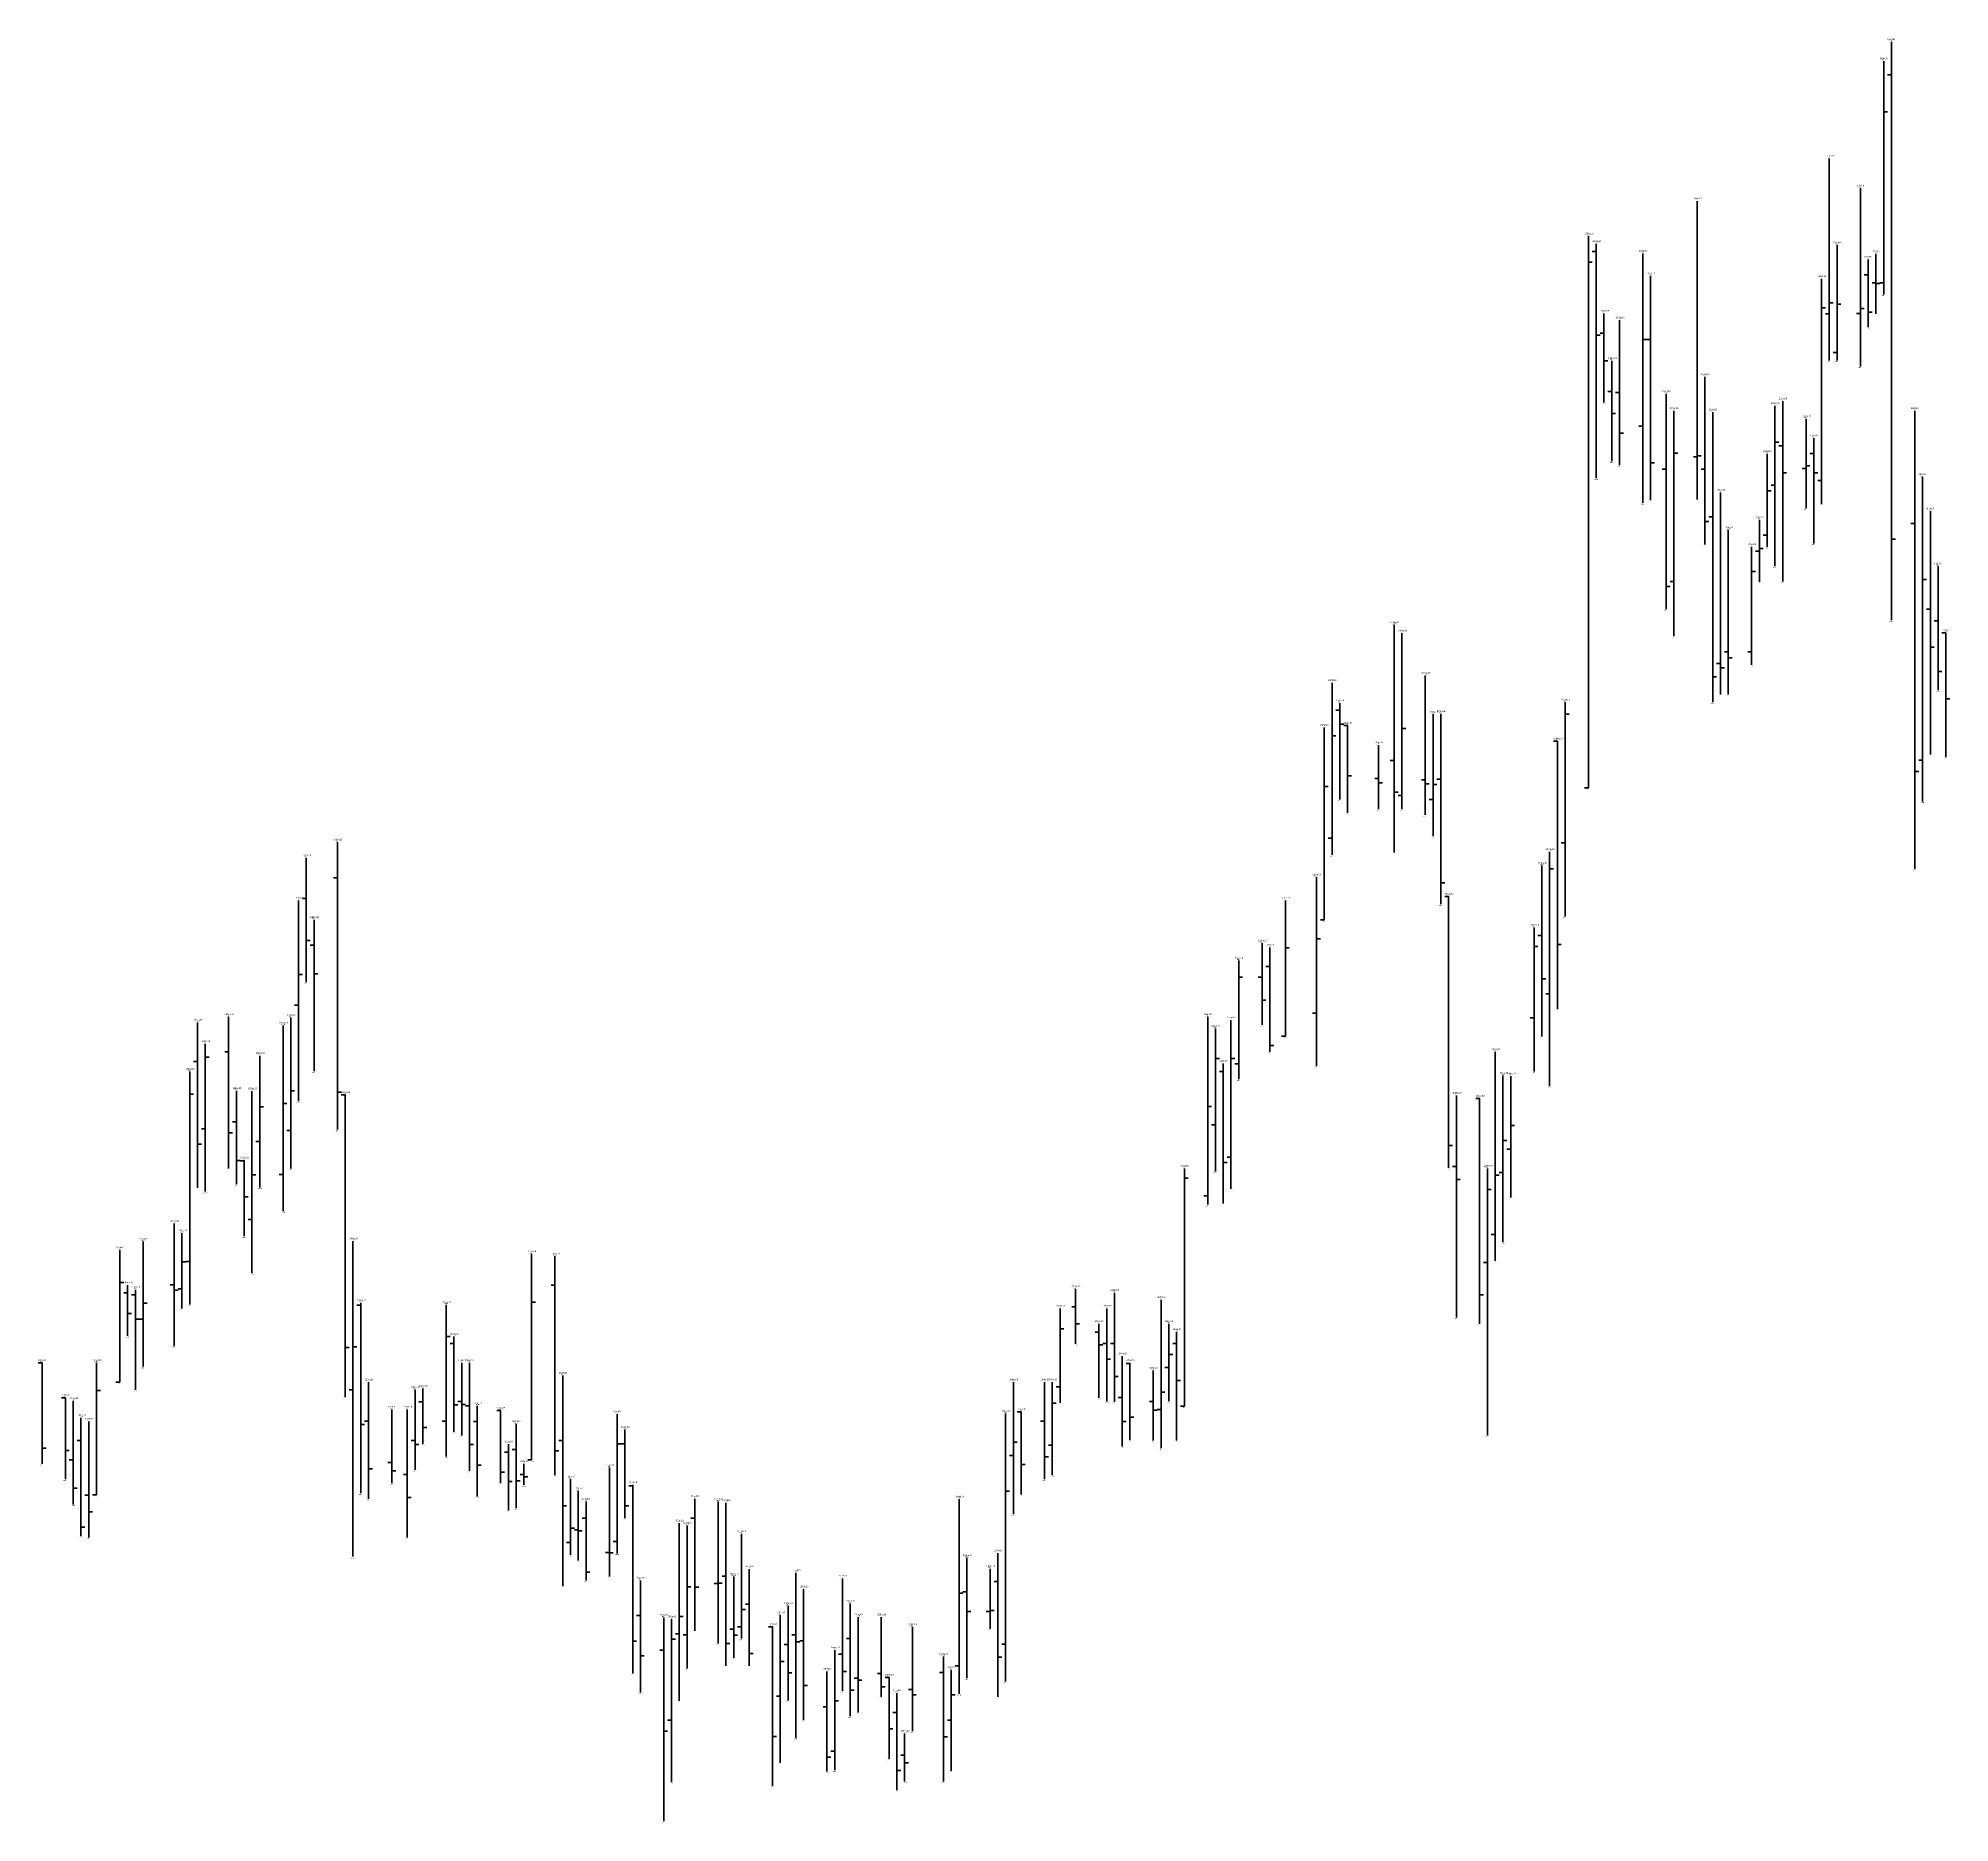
# Model space of a CAD drawing. Header units: inches. Extents: x 0 to 30000, y -20 to 2443.
# Drawn here: x 16239.5 to 16485.5, y 605.8 to 835.5 of the extents above; entities that cross this region are included whole.
import ezdxf

# ---------------------------------------------------------------- set-up
doc = ezdxf.new("R2010")
doc.units = ezdxf.units.IN
doc.header["$MEASUREMENT"] = 0
for name, color, linetype in [('DATE', 7, 'Continuous'), ('Graph', 7, 'Continuous'), ('Rate', 7, 'Continuous')]:
    doc.layers.add(name, color=color, linetype=linetype)
doc.styles.get("Standard").update_dxf_attribs({"font": 'arial.ttf'})

msp = doc.modelspace()

# ---------------------------------------------------------------- linework, layer by layer
at = {"layer": 'Graph', "color": 1, "lineweight": 35}
for p, q in [((16478, 835), (16478, 760.55)), ((16478, 830.75), (16477.5, 830.75)), ((16440, 808), (16439.5, 808)), ((16440, 809), (16440, 778.825)), ((16475, 807), (16475, 798.275)), ((16476, 807.725), (16476, 800)), ((16447, 804.9), (16447, 776)), ((16475, 805), (16474.5, 805)), ((16476, 803.975), (16475.5, 803.975)), ((16476, 803.875), (16476.5, 803.875)), ((16441, 800.05), (16441, 788.575)), ((16475, 800.225), (16475.5, 800.225)), ((16440, 797.25), (16440.5, 797.25)), ((16441, 797.5), (16440.5, 797.5)), ((16443, 799.175), (16443, 780.5)), ((16447, 796.675), (16446.5, 796.675)), ((16441, 793.95), (16441.5, 793.95)), ((16442, 793.95), (16442, 781.05)), ((16442, 790), (16441.5, 790)), ((16443, 789.875), (16442.5, 789.875)), ((16449, 789.7), (16449, 762)), ((16454, 791.875), (16454, 770.3)), ((16455, 787.325), (16455, 750.025)), ((16464, 788.75), (16464, 765.55)), ((16481, 787.5), (16481, 728.55)), ((16442, 787.15), (16442.5, 787.15)), ((16443, 784.65), (16443.5, 784.65)), ((16464, 783), (16463.5, 783)), ((16468, 784), (16468, 770.45)), ((16447, 780.825), (16447.5, 780.825)), ((16449, 780), (16448.5, 780)), ((16454, 780), (16453.5, 780)), ((16468, 782), (16467.5, 782)), ((16464, 779.525), (16464.5, 779.525)), ((16468, 779.525), (16468.5, 779.525)), ((16456, 777), (16456, 751)), ((16454, 773.275), (16454.5, 773.275)), ((16455, 773.875), (16454.5, 773.875)), ((16481, 773), (16480.5, 773)), ((16483, 774.6), (16483, 743.275)), ((16457, 772.175), (16457, 751)), ((16478, 770.975), (16478.5, 770.975)), ((16484, 767.5), (16484, 751.55)), ((16449, 764.9), (16449.5, 764.9)), ((16483, 762), (16482.5, 762)), ((16484, 760.5), (16483.5, 760.5)), ((16414, 759.95), (16414, 730.675)), ((16485, 758.95), (16484.5, 758.95)), ((16485, 758.95), (16485, 743)), ((16457, 756.5), (16456.5, 756.5)), ((16457, 755.725), (16457.5, 755.725)), ((16483, 757.1), (16483.5, 757.1)), ((16418, 753.45), (16418, 735.5)), ((16455, 753.275), (16455.5, 753.275)), ((16456, 755), (16455.5, 755)), ((16456, 754.425), (16456.5, 754.425)), ((16484, 753.975), (16484.5, 753.975)), ((16485, 750.425), (16485.5, 750.425)), ((16407, 749), (16406.5, 749)), ((16407, 749.9), (16407, 737.5)), ((16420, 748.5), (16420, 724)), ((16407, 747.2), (16407.5, 747.2)), ((16408, 747), (16407.5, 747)), ((16408, 747), (16408, 735.775)), ((16412, 744.5), (16412, 736.25)), ((16435, 745), (16434.5, 745)), ((16435, 745), (16435, 710.5)), ((16408, 740.55), (16408.5, 740.55)), ((16414, 742.5), (16413.5, 742.5)), ((16481, 741.1), (16481.5, 741.1)), ((16412, 740.2), (16411.5, 740.2)), ((16412, 739.65), (16412.5, 739.65)), ((16414, 738.425), (16414.5, 738.425)), ((16418, 740), (16417.5, 740)), ((16418, 739.525), (16418.5, 739.525)), ((16420, 740.125), (16419.5, 740.125)), ((16278, 732), (16278, 695)), ((16274, 730), (16274, 714)), ((16433, 728.975), (16433, 707)), ((16278, 727.4), (16277.5, 727.4)), ((16420, 726.775), (16420.5, 726.775)), ((16274, 724.75), (16273.5, 724.75)), ((16421, 725), (16420.5, 725)), ((16421, 725), (16421, 690.1)), ((16275, 722), (16275, 702.525)), ((16274, 719.325), (16274.5, 719.325)), ((16275, 718.75), (16274.5, 718.75)), ((16397, 719), (16397, 708.5)), ((16398, 718.45), (16398, 705)), ((16433, 720), (16432.5, 720)), ((16435, 718.85), (16435.5, 718.85)), ((16398, 716), (16397.5, 716)), ((16275, 715.05), (16275.5, 715.05)), ((16397, 714.625), (16396.5, 714.625)), ((16433, 714.425), (16433.5, 714.425)), ((16397, 711.65), (16397.5, 711.65)), ((16260, 708.775), (16260, 687.5)), ((16264, 709.5), (16264, 690)), ((16260, 703.75), (16259.5, 703.75)), ((16264, 705), (16263.5, 705)), ((16398, 705.825), (16398.5, 705.825)), ((16392, 702.5), (16391.5, 702.5)), ((16392, 703.5), (16392, 685.5)), ((16265, 700), (16265, 688)), ((16278, 699.825), (16278.5, 699.825)), ((16279, 699.475), (16278.5, 699.475)), ((16279, 699.475), (16279, 660.575)), ((16422, 699.4), (16422, 670.825)), ((16425, 699), (16424.5, 699)), ((16425, 699), (16425, 670)), ((16264, 694.6), (16264.5, 694.6)), ((16265, 696), (16264.5, 696)), ((16260, 693.15), (16260.5, 693.15)), ((16421, 692.95), (16421.5, 692.95)), ((16265, 691.025), (16265.5, 691.025)), ((16266, 690.975), (16265.5, 690.975)), ((16266, 691.075), (16266, 681.275)), ((16392, 690.775), (16392.5, 690.775)), ((16422, 690.25), (16421.5, 690.25)), ((16266, 686.35), (16266.5, 686.35)), ((16422, 688.575), (16422.5, 688.575)), ((16257, 682.925), (16257, 667.2)), ((16306, 678.7), (16306, 650.55)), ((16251, 675), (16251, 668.45)), ((16252, 674.4), (16252, 661.525)), ((16257, 675.025), (16256.5, 675.025)), ((16257, 674.35), (16257.5, 674.35)), ((16306, 675), (16305.5, 675)), ((16373, 674.5), (16373, 667.425)), ((16251, 674), (16250.5, 674)), ((16252, 673.75), (16251.5, 673.75)), ((16281, 672.4), (16280.5, 672.4)), ((16281, 672.725), (16281, 648.2)), ((16373, 672.2), (16372.5, 672.2)), ((16377, 672), (16377, 660.025)), ((16378, 674), (16378, 659.975)), ((16425, 673.725), (16425.5, 673.725)), ((16251, 671.35), (16251.5, 671.35)), ((16252, 670.6), (16252.5, 670.6)), ((16373, 670), (16373.5, 670)), ((16376, 670), (16376, 660.475)), ((16279, 666.975), (16279.5, 666.975)), ((16293, 667.5), (16292.5, 667.5)), ((16293, 668.375), (16293, 656.1)), ((16376, 668.95), (16375.5, 668.95)), ((16376, 667.325), (16376.5, 667.325)), ((16377, 667.5), (16376.5, 667.5)), ((16378, 667.5), (16377.5, 667.5)), ((16386, 667.5), (16385.5, 667.5)), ((16386, 668.975), (16386, 655)), ((16240, 665), (16239.5, 665)), ((16240, 665), (16240, 652)), ((16294, 665), (16294, 655.65)), ((16295, 665), (16295, 651.1)), ((16377, 665.475), (16377.5, 665.475)), ((16379, 665.85), (16379, 654.225)), ((16380, 664.9), (16379.5, 664.9)), ((16380, 665), (16380, 655.05)), ((16282, 662.5), (16282, 647.5)), ((16307, 663.35), (16307, 636.25)), ((16369, 662.5), (16369, 650)), ((16378, 663.225), (16378.5, 663.225)), ((16383, 664), (16383, 655)), ((16386, 662.725), (16386.5, 662.725)), ((16243, 660.5), (16242.5, 660.5)), ((16243, 660.5), (16243, 650)), ((16244, 660.1), (16244, 646.775)), ((16288, 661.5), (16288, 651.225)), ((16289, 659.975), (16288.5, 659.975)), ((16289, 661.675), (16289, 654.525)), ((16293, 659.6), (16293.5, 659.6)), ((16294, 660), (16293.5, 660)), ((16294, 659.625), (16294.5, 659.625)), ((16295, 659.45), (16294.5, 659.45)), ((16296, 659.475), (16296, 647.8)), ((16379, 660.55), (16378.5, 660.55)), ((16383, 660), (16382.5, 660)), ((16245, 657.925), (16245, 642.675)), ((16246, 657.45), (16246, 642.5)), ((16281, 657.075), (16281.5, 657.075)), ((16282, 657.5), (16281.5, 657.5)), ((16285, 659), (16285, 649.5)), ((16287, 659), (16287, 642.5)), ((16296, 657.45), (16295.5, 657.45)), ((16299, 658.875), (16298.5, 658.875)), ((16299, 658.875), (16299, 649.5)), ((16301, 657.125), (16301, 646.3)), ((16366, 658.7), (16365.5, 658.7)), ((16366, 658.7), (16366, 648.05)), ((16369, 657.5), (16368.5, 657.5)), ((16379, 657.45), (16379.5, 657.45)), ((16380, 658), (16380.5, 658)), ((16383, 658.9), (16383.5, 658.9)), ((16245, 654.975), (16244.5, 654.975)), ((16288, 655), (16287.5, 655)), ((16288, 654.5), (16288.5, 654.5)), ((16289, 656.65), (16289.5, 656.65)), ((16295, 654.475), (16295.5, 654.475)), ((16300, 654.525), (16300, 646)), ((16307, 655), (16306.5, 655)), ((16315, 654.575), (16314.5, 654.575)), ((16315, 656.4), (16315, 645)), ((16240, 654.025), (16240.5, 654.025)), ((16243, 653.7), (16243.5, 653.7)), ((16244, 652.5), (16243.5, 652.5)), ((16285, 652.15), (16284.5, 652.15)), ((16300, 653.5), (16299.5, 653.5)), ((16301, 653.85), (16300.5, 653.85)), ((16302, 652), (16302, 649.275)), ((16306, 653.675), (16306.5, 653.675)), ((16366, 651.9), (16366.5, 651.9)), ((16369, 652.875), (16369.5, 652.875)), ((16282, 651.35), (16282.5, 651.35)), ((16285, 651.075), (16285.5, 651.075)), ((16287, 650.6), (16286.5, 650.6)), ((16296, 651.825), (16296.5, 651.825)), ((16299, 650.9), (16299.5, 650.9)), ((16300, 649.7), (16300.5, 649.7)), ((16301, 649.8), (16301.5, 649.8)), ((16302, 650.6), (16301.5, 650.6)), ((16302, 650.3), (16302.5, 650.3)), ((16313, 651.5), (16313, 637.5)), ((16244, 648.85), (16244.5, 648.85)), ((16246, 647.975), (16245.5, 647.975)), ((16287, 647.65), (16287.5, 647.65)), ((16309, 648.5), (16309, 639.55)), ((16310, 647.15), (16310, 637)), ((16316, 649.175), (16315.5, 649.175)), ((16316, 649.3), (16316, 625)), ((16324, 647.5), (16324, 630.5)), ((16246, 645.825), (16246.5, 645.825)), ((16307, 646.6), (16307.5, 646.6)), ((16310, 645), (16309.5, 645)), ((16315, 646.6), (16315.5, 646.6)), ((16324, 645), (16323.5, 645)), ((16328, 646.975), (16328, 626)), ((16245, 643.825), (16245.5, 643.825)), ((16309, 643.5), (16308.5, 643.5)), ((16309, 643.35), (16309.5, 643.35)), ((16313, 640.6), (16312.5, 640.6)), ((16313, 640.55), (16313.5, 640.55)), ((16359, 639.875), (16359, 624.4)), ((16363, 640.5), (16363, 622)), ((16310, 638.05), (16310.5, 638.05)), ((16328, 637.55), (16327.5, 637.55)), ((16329, 637.475), (16329, 627.025)), ((16331, 638.45), (16331, 626)), ((16337, 637.975), (16337, 616.75)), ((16343, 637.25), (16343, 622.775)), ((16317, 637), (16317, 622.625)), ((16324, 636.1), (16324.5, 636.1)), ((16338, 635.85), (16338, 619)), ((16359, 635.5), (16358.5, 635.5)), ((16363, 636.85), (16362.5, 636.85)), ((16317, 632.475), (16316.5, 632.475)), ((16331, 633.95), (16330.5, 633.95)), ((16336, 633.7), (16336, 621.525)), ((16344, 634), (16344, 619.5)), ((16345, 632.275), (16345, 620)), ((16348, 632.25), (16348, 622)), ((16359, 633), (16359.5, 633)), ((16320, 632.2), (16320, 606)), ((16329, 630.725), (16328.5, 630.725)), ((16329, 629.95), (16329.5, 629.95)), ((16334, 631), (16333.5, 631)), ((16334, 631), (16334, 610.5)), ((16337, 630), (16336.5, 630)), ((16352, 631), (16352, 617.6)), ((16316, 629.175), (16316.5, 629.175)), ((16320, 628), (16319.5, 628)), ((16328, 628.875), (16328.5, 628.875)), ((16331, 627.575), (16331.5, 627.575)), ((16336, 628.75), (16335.5, 628.75)), ((16337, 629.1), (16337.5, 629.1)), ((16338, 629.2), (16337.5, 629.2)), ((16343, 627.5), (16342.5, 627.5)), ((16344, 629.5), (16343.5, 629.5)), ((16317, 627.3), (16317.5, 627.3)), ((16336, 625.1), (16336.5, 625.1)), ((16341, 625.275), (16341, 612.4)), ((16343, 625.25), (16343.5, 625.25)), ((16348, 625), (16347.5, 625)), ((16356, 625.15), (16355.5, 625.15)), ((16356, 627.2), (16356, 611.125)), ((16363, 627.125), (16363.5, 627.125)), ((16338, 623.45), (16338.5, 623.45)), ((16344, 622.85), (16344.5, 622.85)), ((16345, 624.4), (16344.5, 624.4)), ((16345, 624.15), (16345.5, 624.15)), ((16348, 623.275), (16348.5, 623.275)), ((16349, 624.5), (16348.5, 624.5)), ((16349, 624.5), (16349, 614.025)), ((16350, 622.5), (16350, 610)), ((16352, 622.95), (16351.5, 622.95)), ((16341, 620.725), (16340.5, 620.725)), ((16350, 620), (16349.5, 620)), ((16352, 622.25), (16352.5, 622.25)), ((16320, 617.575), (16320.5, 617.575)), ((16349, 617.875), (16349.5, 617.875)), ((16334, 616.9), (16334.5, 616.9)), ((16351, 617.275), (16351, 611.125)), ((16356, 616.85), (16356.5, 616.85)), ((16341, 614.25), (16341.5, 614.25)), ((16351, 614.5), (16350.5, 614.5)), ((16351, 613.525), (16351.5, 613.525)), ((16350, 612.525), (16350.5, 612.525))]:
    msp.add_line(p, q, dxfattribs=at)
at = {"layer": 'Graph', "color": 3, "lineweight": 35}
for p, q in [((16477, 832.5), (16477, 802.5)), ((16477, 826), (16477.5, 826)), ((16470, 820), (16470, 794)), ((16453, 814.5), (16453, 776.1)), ((16474, 816.15), (16474, 793.225)), ((16439, 809.975), (16439, 739)), ((16446, 807.75), (16446, 775.65)), ((16471, 808.85), (16471, 794)), ((16439, 806.65), (16439.5, 806.65)), ((16469, 804.5), (16469, 775.5)), ((16477, 804), (16476.5, 804)), ((16469, 800.75), (16469.5, 800.75)), ((16470, 800), (16469.5, 800)), ((16470, 801.425), (16470.5, 801.425)), ((16471, 801.225), (16471.5, 801.225)), ((16474, 800.05), (16473.5, 800.05)), ((16474, 800.675), (16474.5, 800.675)), ((16446, 796.675), (16446.5, 796.675)), ((16471, 795), (16470.5, 795)), ((16450, 787.5), (16450, 758.5)), ((16463, 788.15), (16463, 767.5)), ((16446, 785.55), (16445.5, 785.55)), ((16467, 786.5), (16467, 775)), ((16463, 783.475), (16463.5, 783.475)), ((16450, 782.075), (16450.5, 782.075)), ((16453, 781.575), (16452.5, 781.575)), ((16453, 781.7), (16453.5, 781.7)), ((16462, 781.975), (16462, 770)), ((16467, 780.075), (16466.5, 780.075)), ((16467, 780.45), (16467.5, 780.45)), ((16463, 777.95), (16462.5, 777.95)), ((16469, 778.525), (16468.5, 778.525)), ((16482, 779), (16482, 737.25)), ((16462, 777.225), (16462.5, 777.225)), ((16461, 773.5), (16461, 765.5)), ((16460, 770), (16460, 754.825)), ((16462, 771.5), (16461.5, 771.5)), ((16461, 769.45), (16460.5, 769.45)), ((16461, 769.8), (16461.5, 769.8)), ((16450, 765.525), (16449.5, 765.525)), ((16460, 766.85), (16460.5, 766.85)), ((16482, 765.8), (16482.5, 765.8)), ((16415, 758.9), (16415, 736.25)), ((16460, 756.475), (16459.5, 756.475)), ((16406, 752.5), (16406, 730.35)), ((16419, 748.45), (16419, 732.775)), ((16436, 750), (16436, 722.425)), ((16436, 748.475), (16436.5, 748.475)), ((16405, 746.75), (16405, 722)), ((16406, 745.675), (16406.5, 745.675)), ((16415, 746.625), (16415.5, 746.625)), ((16482, 742.55), (16481.5, 742.55)), ((16405, 739.15), (16405.5, 739.15)), ((16415, 738), (16414.5, 738)), ((16419, 739.4), (16419.5, 739.4)), ((16439, 739), (16438.5, 739)), ((16419, 737.5), (16418.5, 737.5)), ((16406, 732.5), (16405.5, 732.5)), ((16434, 730.75), (16434, 700.6)), ((16436, 731.925), (16435.5, 731.925)), ((16434, 728.575), (16434.5, 728.575)), ((16404, 727.5), (16404, 703.2)), ((16273, 724.5), (16273, 698.65)), ((16400, 724.5), (16400, 707.05)), ((16405, 722), (16404.5, 722)), ((16432, 721), (16432, 702.5)), ((16400, 718.4), (16400.5, 718.4)), ((16404, 719.575), (16404.5, 719.575)), ((16432, 718.55), (16432.5, 718.55)), ((16394, 716.75), (16394, 701.5)), ((16273, 714.95), (16273.5, 714.95)), ((16394, 714.625), (16394.5, 714.625)), ((16273, 711), (16272.5, 711)), ((16434, 712.5), (16433.5, 712.5)), ((16272, 709.375), (16272, 690)), ((16390, 709.5), (16390, 685.35)), ((16393, 709.1), (16393, 687.375)), ((16404, 710), (16403.5, 710)), ((16432, 709.4), (16431.5, 709.4)), ((16261, 706.05), (16261, 687.025)), ((16271, 708.425), (16271, 684.525)), ((16391, 708), (16391, 689.675)), ((16400, 707.05), (16399.5, 707.05)), ((16261, 704.35), (16261.5, 704.35)), ((16268, 704.5), (16268, 687.575)), ((16391, 704.175), (16391.5, 704.175)), ((16393, 704.175), (16393.5, 704.175)), ((16427, 705), (16427, 678.125)), ((16259, 702.475), (16259, 672.5)), ((16394, 703.45), (16393.5, 703.45)), ((16428, 701.95), (16428, 680.525)), ((16429, 701.9), (16429, 686.275)), ((16259, 699.55), (16259.5, 699.55)), ((16267, 699.95), (16267, 676.525)), ((16272, 699.975), (16272.5, 699.975)), ((16268, 697.95), (16268.5, 697.95)), ((16271, 698.375), (16271.5, 698.375)), ((16390, 698), (16390.5, 698)), ((16261, 695.125), (16260.5, 695.125)), ((16272, 694.875), (16271.5, 694.875)), ((16391, 695.6), (16390.5, 695.6)), ((16429, 695.55), (16429.5, 695.55)), ((16268, 693.475), (16267.5, 693.475)), ((16393, 691.475), (16392.5, 691.475)), ((16428, 693.625), (16428.5, 693.625)), ((16429, 692.5), (16428.5, 692.5)), ((16267, 689.175), (16267.5, 689.175)), ((16271, 689.25), (16270.5, 689.25)), ((16387, 690), (16387, 659.4)), ((16426, 690), (16426, 655.65)), ((16427, 689.15), (16427.5, 689.15)), ((16428, 689.5), (16427.5, 689.5)), ((16387, 688.775), (16387.5, 688.775)), ((16390, 686.5), (16389.5, 686.5)), ((16426, 687.3), (16426.5, 687.3)), ((16258, 681.7), (16258, 672)), ((16267, 683.45), (16266.5, 683.45)), ((16427, 681.5), (16426.5, 681.5)), ((16250, 679.5), (16250, 662.5)), ((16253, 680.625), (16253, 664.5)), ((16280, 680.65), (16280, 640.05)), ((16303, 679), (16303, 652.475)), ((16258, 678), (16258.5, 678)), ((16259, 678.025), (16258.5, 678.025)), ((16426, 677.925), (16425.5, 677.925)), ((16250, 675.35), (16250.5, 675.35)), ((16258, 674.5), (16257.5, 674.5)), ((16253, 672.675), (16253.5, 672.675)), ((16292, 672.475), (16292, 652.95)), ((16303, 672.8), (16303.5, 672.8)), ((16371, 672), (16371, 659.85)), ((16384, 673.1), (16384, 654)), ((16253, 670.6), (16252.5, 670.6)), ((16371, 669.35), (16371.5, 669.35)), ((16385, 670), (16385, 660.05)), ((16280, 667.05), (16280.5, 667.05)), ((16292, 668.375), (16292.5, 668.375)), ((16247, 664.975), (16247, 648)), ((16385, 664.4), (16384.5, 664.4)), ((16385, 666.075), (16385.5, 666.075)), ((16250, 662.5), (16249.5, 662.5)), ((16365, 662.5), (16365, 645.525)), ((16370, 662.5), (16370, 650.525)), ((16371, 661.9), (16370.5, 661.9)), ((16247, 661.45), (16247.5, 661.45)), ((16280, 661.5), (16279.5, 661.5)), ((16370, 659.8), (16370.5, 659.8)), ((16384, 661.2), (16384.5, 661.2)), ((16387, 659.4), (16386.5, 659.4)), ((16292, 657.5), (16291.5, 657.5)), ((16314, 658.4), (16314, 640.475)), ((16364, 658.45), (16364, 624)), ((16384, 659), (16383.5, 659)), ((16314, 654.575), (16314.5, 654.575)), ((16365, 654.8), (16365.5, 654.8)), ((16370, 654.375), (16369.5, 654.375)), ((16303, 652.5), (16302.5, 652.5)), ((16365, 653.05), (16364.5, 653.05)), ((16308, 650), (16308, 640.275)), ((16247, 648), (16246.5, 648)), ((16327, 647.125), (16327, 628.875)), ((16358, 647.45), (16358, 622.375)), ((16364, 648.475), (16364.5, 648.475)), ((16308, 643.725), (16308.5, 643.725)), ((16322, 644.35), (16322, 621.5)), ((16323, 644.05), (16323, 625.65)), ((16330, 643), (16330, 629.5)), ((16308, 641.85), (16307.5, 641.85)), ((16314, 642), (16313.5, 642)), ((16362, 638.5), (16362, 630.75)), ((16323, 636.15), (16323.5, 636.15)), ((16327, 636.575), (16326.5, 636.575)), ((16327, 636.65), (16327.5, 636.65)), ((16358, 635.35), (16358.5, 635.35)), ((16322, 632.325), (16322.5, 632.325)), ((16330, 633.25), (16330.5, 633.25)), ((16335, 632.5), (16335, 613.5)), ((16362, 633), (16361.5, 633)), ((16362, 633.1), (16362.5, 633.1)), ((16321, 632), (16321, 611.025)), ((16322, 630.1), (16321.5, 630.1)), ((16323, 630), (16322.5, 630)), ((16330, 631), (16329.5, 631)), ((16321, 629.45), (16321.5, 629.45)), ((16342, 628.025), (16342, 612.55)), ((16364, 628.775), (16363.5, 628.775)), ((16335, 626.575), (16335.5, 626.575)), ((16357, 625.5), (16357, 612.5)), ((16358, 626), (16357.5, 626)), ((16335, 622.1), (16334.5, 622.1)), ((16342, 621.475), (16342.5, 621.475)), ((16357, 622.275), (16357.5, 622.275)), ((16321, 619.025), (16320.5, 619.025)), ((16357, 619), (16356.5, 619)), ((16342, 615), (16341.5, 615))]:
    msp.add_line(p, q, dxfattribs=at)

# ---------------------------------------------------------------- texts
at = {"layer": 'DATE'}
for s, p in [('05Jul19', (16477.5, 835.25)), ('04Jul19', (16476.5, 832.75)), ('27Jun19', (16469.5, 820.25)), ('10Jun19', (16452.5, 814.75)), ('01Jul19', (16473.5, 816.4)), ('27May19', (16438.5, 810.225)), ('28May19', (16439.5, 809.25)), ('03Jun19', (16445.5, 808)), ('28Jun19', (16470.5, 809.1)), ('02Jul19', (16474.5, 807.25)), ('03Jul19', (16475.5, 807.975)), ('04Jun19', (16446.5, 805.15)), ('26Jun19', (16468.5, 804.75)), ('29May19', (16440.5, 800.3)), ('31May19', (16442.5, 799.425)), ('30May19', (16441.5, 794.2)), ('11Jun19', (16453.5, 792.125)), ('06Jun19', (16448.5, 789.95)), ('07Jun19', (16449.5, 787.75)), ('12Jun19', (16454.5, 787.575)), ('20Jun19', (16462.5, 788.4)), ('21Jun19', (16463.5, 789)), ('08Jul19', (16480.5, 787.75)), ('24Jun19', (16466.5, 786.75)), ('19Jun19', (16461.5, 782.225)), ('25Jun19', (16467.5, 784.25)), ('13Jun19', (16455.5, 777.25)), ('09Jul19', (16481.5, 779.25)), ('10Jul19', (16482.5, 774.85)), ('14Jun19', (16456.5, 772.425)), ('18Jun19', (16460.5, 773.75)), ('17Jun19', (16459.5, 770.25)), ('11Jul19', (16483.5, 767.75)), ('02May19', (16413.5, 760.2)), ('03May19', (16414.5, 759.15)), ('12Jul19', (16484.5, 759.2)), ('24Apr19', (16405.5, 752.75)), ('06May19', (16417.5, 753.7)), ('25Apr19', (16406.5, 750.15)), ('24May19', (16435.5, 750.25)), ('07May19', (16418.5, 748.7)), ('08May19', (16419.5, 748.75)), ('23Apr19', (16404.5, 747)), ('26Apr19', (16407.5, 747.25)), ('23May19', (16434.5, 745.25)), ('30Apr19', (16411.5, 744.75)), ('17Dec18', (16277.5, 732.25)), ('22May19', (16433.5, 731)), ('13Dec18', (16273.5, 730.25)), ('21May19', (16432.5, 729.225)), ('22Apr19', (16403.5, 727.75)), ('12Dec18', (16272.5, 724.75)), ('18Apr19', (16399.5, 724.75)), ('09May19', (16420.5, 725.25)), ('14Dec18', (16274.5, 722.25)), ('20May19', (16431.5, 721.25)), ('15Apr19', (16396.5, 719.25)), ('16Apr19', (16397.5, 718.7)), ('12Apr19', (16393.5, 717)), ('29Nov18', (16259.5, 709.025)), ('03Dec18', (16263.5, 709.75)), ('10Dec18', (16270.5, 708.675)), ('11Dec18', (16271.5, 709.625)), ('08Apr19', (16389.5, 709.75)), ('11Apr19', (16392.5, 709.35)), ('30Nov18', (16260.5, 706.3)), ('09Apr19', (16390.5, 708.25)), ('07Dec18', (16267.5, 704.75)), ('10Apr19', (16391.5, 703.75)), ('15May19', (16426.5, 705.25)), ('28Nov18', (16258.5, 702.725)), ('16May19', (16427.5, 702.2)), ('17May19', (16428.5, 702.15)), ('04Dec18', (16264.5, 700.25)), ('06Dec18', (16266.5, 700.2)), ('18Dec18', (16278.5, 699.725)), ('10May19', (16421.5, 699.65)), ('13May19', (16424.5, 699.25)), ('05Dec18', (16265.5, 691.325)), ('05Apr19', (16386.5, 690.25)), ('14May19', (16425.5, 690.25)), ('26Nov18', (16256.5, 683.175)), ('27Nov18', (16257.5, 681.95)), ('19Nov18', (16249.5, 679.75)), ('22Nov18', (16252.5, 680.875)), ('19Dec18', (16279.5, 680.9)), ('11Jan19', (16302.5, 679.25)), ('14Jan19', (16305.5, 678.95)), ('20Nov18', (16250.5, 675.25)), ('21Nov18', (16251.5, 674.65)), ('22Mar19', (16372.5, 674.75)), ('27Mar19', (16377.5, 674.25)), ('20Dec18', (16280.5, 672.975)), ('31Dec18', (16291.5, 672.725)), ('20Mar19', (16370.5, 672.25)), ('26Mar19', (16376.5, 672.25)), ('02Apr19', (16383.5, 673.35)), ('25Mar19', (16375.5, 670.25)), ('03Apr19', (16384.5, 670.25)), ('04Apr19', (16385.5, 669.225)), ('01Jan19', (16292.5, 668.625)), ('09Nov18', (16239.5, 665.25)), ('16Nov18', (16246.5, 665.225)), ('02Jan19', (16293.5, 665.25)), ('03Jan19', (16294.5, 665.25)), ('28Mar19', (16378.5, 666.1)), ('29Mar19', (16379.5, 665.25)), ('01Apr19', (16382.5, 664.25)), ('21Dec18', (16281.5, 662.75)), ('27Dec18', (16287.5, 661.75)), ('28Dec18', (16288.5, 661.925)), ('15Jan19', (16306.5, 663.6)), ('14Mar19', (16364.5, 662.75)), ('18Mar19', (16368.5, 662.75)), ('19Mar19', (16369.5, 662.75)), ('12Nov18', (16242.5, 660.75)), ('13Nov18', (16243.5, 660.35)), ('24Dec18', (16284.5, 659.25)), ('26Dec18', (16286.5, 659.25)), ('04Jan19', (16295.5, 659.725)), ('07Jan19', (16298.5, 659.125)), ('14Nov18', (16244.5, 658.175)), ('15Nov18', (16245.5, 657.7)), ('09Jan19', (16300.5, 657.375)), ('22Jan19', (16313.5, 658.65)), ('23Jan19', (16314.5, 656.65)), ('13Mar19', (16363.5, 658.7)), ('15Mar19', (16365.5, 658.95)), ('08Jan19', (16299.5, 654.775)), ('10Jan19', (16301.5, 652.25)), ('21Jan19', (16312.5, 651.75)), ('16Jan19', (16307.5, 650.25)), ('24Jan19', (16315.5, 649.55)), ('17Jan19', (16308.5, 648.75)), ('18Jan19', (16309.5, 647.4)), ('01Feb19', (16323.5, 647.75)), ('04Feb19', (16326.5, 647.375)), ('05Feb19', (16327.5, 647.225)), ('07Mar19', (16357.5, 647.7)), ('30Jan19', (16321.5, 644.6)), ('31Jan19', (16322.5, 644.3)), ('07Feb19', (16329.5, 643.25)), ('08Mar19', (16358.5, 640.125)), ('12Mar19', (16362.5, 640.75)), ('25Jan19', (16316.5, 637.25)), ('06Feb19', (16328.5, 637.725)), ('08Feb19', (16330.5, 638.7)), ('14Feb19', (16336.5, 638.225)), ('20Feb19', (16342.5, 637.5)), ('11Mar19', (16361.5, 638.75)), ('15Feb19', (16337.5, 636.1)), ('28Jan19', (16319.5, 632.45)), ('29Jan19', (16320.5, 632.25)), ('12Feb19', (16334.5, 632.75)), ('13Feb19', (16335.5, 633.95)), ('21Feb19', (16343.5, 634.25)), ('22Feb19', (16344.5, 632.525)), ('25Feb19', (16347.5, 632.5)), ('11Feb19', (16333.5, 631.25)), ('01Mar19', (16351.5, 631.25)), ('19Feb19', (16341.5, 628.275)), ('05Mar19', (16355.5, 627.45)), ('18Feb19', (16340.5, 625.525)), ('26Feb19', (16348.5, 624.75)), ('06Mar19', (16356.5, 625.75)), ('27Feb19', (16349.5, 622.75)), ('28Feb19', (16350.5, 617.525))]:
    msp.add_text(s, height=0.2, dxfattribs=at).set_placement(p)
at = {"layer": 'Rate'}
for s, p in [('1670', (16477.75, 835.1)), ('1665', (16476.75, 832.6)), ('1640', (16469.75, 820.1)), ('1629', (16452.75, 814.6)), ('1632.3', (16473.75, 816.25)), ('1619.95', (16438.75, 810.075)), ('1618', (16439.75, 809.1)), ('1615.5', (16445.75, 807.85)), ('1617.7', (16470.75, 808.95)), ('1614', (16474.75, 807.1)), ('1615.45', (16475.75, 807.825)), ('1609.8', (16446.75, 805)), ('1609', (16468.75, 804.6)), ('1605', (16476.75, 802.3)), ('1600.1', (16440.75, 800.15)), ('1600', (16475.75, 799.8)), ('1598.35', (16442.75, 799.275)), ('1596.55', (16474.75, 798.075)), ('1587.9', (16441.75, 794.05)), ('1588', (16469.75, 793.8)), ('1588', (16470.75, 793.8)), ('1586.45', (16473.75, 793.025)), ('1579.4', (16448.75, 789.8)), ('1583.75', (16453.75, 791.975)), ('1577.15', (16440.75, 788.375)), ('1575', (16449.75, 787.6)), ('1574.65', (16454.75, 787.425)), ('1576.3', (16462.75, 788.25)), ('1577.5', (16463.75, 788.85)), ('1575', (16480.75, 787.6)), ('1573', (16466.75, 786.6)), ('1568', (16467.75, 784.1)), ('1562.1', (16441.75, 780.85)), ('1561', (16442.75, 780.3)), ('1563.95', (16461.75, 782.075)), ('1557.65', (16439.75, 778.625)), ('1558', (16481.75, 779.1)), ('1551.3', (16445.75, 775.45)), ('1552', (16446.75, 775.8)), ('1552.2', (16452.75, 775.9)), ('1554', (16455.75, 777.1)), ('1550', (16466.75, 774.8)), ('1551', (16468.75, 775.3)), ('1547', (16460.75, 773.6)), ('1549.2', (16482.75, 774.7)), ('1540.6', (16453.75, 770.1)), ('1544.35', (16456.75, 772.275)), ('1540', (16459.75, 770.1)), ('1540.9', (16467.75, 770.25)), ('1540', (16461.75, 769.8)), ('1535', (16483.75, 767.6)), ('1531', (16460.75, 765.3)), ('1535', (16462.75, 767.3)), ('1531.1', (16463.75, 765.35)), ('1519.9', (16413.75, 760.05)), ('1524', (16448.75, 761.8)), ('1521.1', (16477.75, 760.35)), ('1517.8', (16414.75, 759)), ('1517', (16449.75, 758.3)), ('1517.9', (16484.75, 759.05)), ('1506.9', (16417.75, 753.55)), ('1509.65', (16459.75, 754.625)), ('1505', (16405.75, 752.6)), ('1502', (16455.75, 750.8)), ('1502', (16456.75, 750.8)), ('1503.1', (16483.75, 751.35)), ('1499.8', (16406.75, 750)), ('1496.9', (16418.75, 748.55)), ('1497', (16419.75, 748.6)), ('1500', (16435.75, 750.1)), ('1500.05', (16454.75, 749.825)), ('1493.5', (16404.75, 746.85)), ('1494', (16407.75, 747.1)), ('1489', (16411.75, 744.6)), ('1490', (16434.75, 745.1)), ('1486.55', (16482.75, 743.075)), ('1486', (16484.75, 742.8)), ('1478', (16438.75, 738.8)), ('1475', (16406.75, 737.3)), ('1471.55', (16407.75, 735.575)), ('1472.5', (16411.75, 736.05)), ('1472.5', (16414.75, 736.05)), ('1474.5', (16481.75, 737.05)), ('1471', (16417.75, 735.3)), ('1464', (16277.75, 732.1)), ('1465.55', (16418.75, 732.575)), ('1461.5', (16433.75, 730.85)), ('1460', (16273.75, 730.1)), ('1460.7', (16405.75, 730.15)), ('1461.35', (16413.75, 730.475)), ('1457.95', (16432.75, 729.075)), ('1457.1', (16480.75, 728.35)), ('1455', (16403.75, 727.6)), ('1449', (16272.75, 724.6)), ('1449', (16399.75, 724.6)), ('1448', (16419.75, 723.8)), ('1450', (16420.75, 725.1)), ('1444', (16274.75, 722.1)), ('1444', (16404.75, 721.8)), ('1442', (16431.75, 721.1)), ('1444.85', (16435.75, 722.225)), ('1438', (16396.75, 719.1)), ('1436.9', (16397.75, 718.55)), ('1433.5', (16393.75, 716.85)), ('1428', (16273.75, 713.8)), ('1417.55', (16259.75, 708.875)), ('1419', (16263.75, 709.6)), ('1416.85', (16270.75, 708.525)), ('1418.75', (16271.75, 709.475)), ('1419', (16389.75, 709.6)), ('1418.2', (16392.75, 709.2)), ('1421', (16434.75, 710.3)), ('1412.1', (16260.75, 706.15)), ('1416', (16390.75, 708.1)), ('1417', (16396.75, 708.3)), ('1414.1', (16399.75, 706.85)), ('1414', (16432.75, 706.8)), ('1409', (16267.75, 704.6)), ('1407', (16391.75, 703.6)), ('1410', (16397.75, 704.8)), ('1410', (16426.75, 705.1)), ('1404.95', (16258.75, 702.575)), ('1405.05', (16274.75, 702.325)), ('1403', (16393.75, 701.3)), ('1406.4', (16403.75, 703)), ('1403.9', (16427.75, 702.05)), ('1403.8', (16428.75, 702)), ('1405', (16431.75, 702.3)), ('1400', (16264.75, 700.1)), ('1399.9', (16266.75, 700.05)), ('1398.95', (16278.75, 699.575)), ('1398.8', (16421.75, 699.5)), ('1398', (16424.75, 699.1)), ('1401.2', (16433.75, 700.4)), ('1397.3', (16272.75, 698.45)), ('1390', (16277.75, 694.8)), ('1382.15', (16265.75, 691.175)), ('1380', (16263.75, 689.8)), ('1380', (16271.75, 689.8)), ('1380', (16386.75, 690.1)), ('1379.35', (16390.75, 689.475)), ('1380.2', (16420.75, 689.9)), ('1380', (16425.75, 690.1)), ('1375', (16259.75, 687.3)), ('1374.05', (16260.75, 686.825)), ('1376', (16264.75, 687.8)), ('1375.15', (16267.75, 687.375)), ('1374.75', (16392.75, 687.175)), ('1369.05', (16270.75, 684.325)), ('1370.7', (16389.75, 685.15)), ('1371', (16391.75, 685.3)), ('1372.55', (16428.75, 686.075)), ('1365.85', (16256.75, 683.025)), ('1363.4', (16257.75, 681.8)), ('1359', (16249.75, 679.6)), ('1361.25', (16252.75, 680.725)), ('1362.55', (16265.75, 681.075)), ('1361.3', (16279.75, 680.75)), ('1358', (16302.75, 679.1)), ('1361.05', (16427.75, 680.325)), ('1357.4', (16305.75, 678.8)), ('1356.25', (16426.75, 677.925)), ('1350', (16250.75, 675.1)), ('1348.8', (16251.75, 674.5)), ('1353.05', (16266.75, 676.325)), ('1349', (16372.75, 674.6)), ('1348', (16377.75, 674.1)), ('1344', (16257.75, 671.8)), ('1345', (16258.75, 672.3)), ('1345.45', (16280.75, 672.825)), ('1344.95', (16291.75, 672.575)), ('1344', (16370.75, 672.1)), ('1344', (16376.75, 672.1)), ('1346.2', (16383.75, 673.2)), ('1340', (16375.75, 670.1)), ('1340', (16384.75, 670.1)), ('1337.95', (16385.75, 669.075)), ('1341.65', (16421.75, 670.625)), ('1340', (16424.75, 669.8)), ('1336.9', (16250.75, 668.25)), ('1334.4', (16256.75, 667)), ('1336.75', (16292.75, 668.475)), ('1334.85', (16372.75, 667.225)), ('1330', (16239.75, 665.1)), ('1329.95', (16246.75, 665.075)), ('1329', (16252.75, 664.3)), ('1330', (16293.75, 665.1)), ('1330', (16294.75, 665.1)), ('1331.7', (16378.75, 665.95)), ('1330', (16379.75, 665.1)), ('1328', (16382.75, 664.1)), ('1325', (16249.75, 662.3)), ('1325', (16281.75, 662.6)), ('1323.35', (16288.75, 661.775)), ('1326.7', (16306.75, 663.45)), ('1325', (16364.75, 662.6)), ('1325', (16368.75, 662.6)), ('1325', (16369.75, 662.6)), ('1321', (16242.75, 660.6)), ('1320.2', (16243.75, 660.2)), ('1323.05', (16251.75, 661.325)), ('1321.15', (16278.75, 660.375)), ('1323', (16287.75, 661.6)), ('1318.95', (16295.75, 659.575)), ('1319.7', (16370.75, 659.65)), ('1320.95', (16375.75, 660.275)), ('1320.05', (16376.75, 659.825)), ('1319.95', (16377.75, 659.775)), ('1320.1', (16384.75, 659.85)), ('1318.8', (16386.75, 659.2)), ('1315.85', (16244.75, 658.025)), ('1314.9', (16245.75, 657.55)), ('1318', (16284.75, 659.1)), ('1318', (16286.75, 659.1)), ('1317.75', (16298.75, 658.975)), ('1314.25', (16300.75, 657.225)), ('1316.8', (16313.75, 658.5)), ('1316.9', (16363.75, 658.55)), ('1317.4', (16365.75, 658.8)), ('1309.05', (16288.75, 654.325)), ('1312.2', (16292.75, 655.9)), ('1311.3', (16293.75, 655.45)), ('1309.05', (16299.75, 654.625)), ('1312.8', (16314.75, 656.5)), ('1310.1', (16379.75, 654.85)), ('1310', (16382.75, 654.8)), ('1310', (16385.75, 654.8)), ('1311.3', (16425.75, 655.45)), ('1304', (16239.75, 651.8)), ('1305.9', (16291.75, 652.75)), ('1304', (16301.75, 652.1)), ('1304.95', (16302.75, 652.275)), ('1308.45', (16378.75, 654.025)), ('1308', (16383.75, 653.8)), ('1300', (16242.75, 649.8)), ('1302.45', (16287.75, 651.025)), ('1302.2', (16294.75, 650.9)), ('1301.1', (16305.75, 650.35)), ('1300', (16307.75, 650.1)), ('1303', (16312.75, 651.6)), ('1298.6', (16315.75, 649.4)), ('1300', (16368.75, 649.8)), ('1301.05', (16369.75, 650.325)), ('1296', (16246.75, 647.8)), ('1296.4', (16280.75, 648)), ('1295', (16281.75, 647.3)), ('1299', (16284.75, 649.3)), ('1295.6', (16295.75, 647.6)), ('1299', (16298.75, 649.3)), ('1298.55', (16301.75, 649.075)), ('1297', (16308.75, 648.6)), ('1294.3', (16309.75, 647.25)), ('1295', (16323.75, 647.6)), ('1294.25', (16326.75, 647.225)), ('1293.95', (16327.75, 647.075)), ('1294.9', (16357.75, 647.55)), ('1296.1', (16365.75, 647.85)), ('1293.55', (16243.75, 646.575)), ('1292', (16299.75, 645.8)), ('1292.6', (16300.75, 646.1)), ('1290', (16314.75, 644.8)), ('1288.7', (16321.75, 644.45)), ('1291.05', (16364.75, 645.325)), ('1285.35', (16244.75, 642.475)), ('1285', (16245.75, 642.3)), ('1285', (16286.75, 642.3)), ('1288.1', (16322.75, 644.15)), ('1286', (16329.75, 643.1)), ('1280.1', (16279.75, 639.85)), ('1280.55', (16307.75, 640.075)), ('1280.95', (16313.75, 640.275)), ('1279.75', (16358.75, 639.975)), ('1281', (16362.75, 640.6)), ('1279.1', (16308.75, 639.35)), ('1275', (16312.75, 637.3)), ('1274', (16316.75, 637.1)), ('1274.95', (16328.75, 637.575)), ('1276.9', (16330.75, 638.55)), ('1275.95', (16336.75, 638.075)), ('1274.5', (16342.75, 637.35)), ('1277', (16361.75, 638.6)), ('1272.5', (16306.75, 636.05)), ('1274', (16309.75, 636.8)), ('1271.7', (16337.75, 635.95)), ('1264.4', (16319.75, 632.3)), ('1265', (16334.75, 632.6)), ('1267.4', (16335.75, 633.8)), ('1268', (16343.75, 634.1)), ('1264.55', (16344.75, 632.375)), ('1264.5', (16347.75, 632.35)), ('1264', (16320.75, 632.1)), ('1261', (16323.75, 630.3)), ('1262', (16333.75, 631.1)), ('1262', (16351.75, 631.1)), ('1261.5', (16361.75, 630.55)), ('1257.75', (16326.75, 628.675)), ('1259', (16329.75, 629.3)), ('1256.05', (16341.75, 628.125)), ('1254.4', (16355.75, 627.3)), ('1250', (16315.75, 624.8)), ('1251.3', (16322.75, 625.45)), ('1252', (16327.75, 625.8)), ('1254.05', (16328.75, 626.825)), ('1252', (16330.75, 625.8)), ('1250.55', (16340.75, 625.375)), ('1251', (16356.75, 625.6)), ('1245.25', (16316.75, 622.425)), ('1245.55', (16342.75, 622.575)), ('1249', (16348.75, 624.6)), ('1245', (16349.75, 622.6)), ('1248.8', (16358.75, 624.2)), ('1248', (16363.75, 623.8)), ('1243', (16321.75, 621.3)), ('1243.05', (16335.75, 621.325)), ('1244', (16347.75, 621.8)), ('1244.75', (16357.75, 622.175)), ('1244', (16362.75, 621.8)), ('1238', (16337.75, 618.8)), ('1239', (16343.75, 619.3)), ('1240', (16344.75, 619.8)), ('1234.55', (16350.75, 617.375)), ('1235.2', (16351.75, 617.4)), ('1233.5', (16336.75, 616.55)), ('1227', (16334.75, 613.3)), ('1228.05', (16348.75, 613.825)), ('1222.05', (16320.75, 610.825)), ('1221', (16333.75, 610.3)), ('1224.8', (16340.75, 612.2)), ('1225.1', (16341.75, 612.35)), ('1222.25', (16350.75, 610.925)), ('1222.25', (16355.75, 610.925)), ('1225', (16356.75, 612.3)), ('1220', (16349.75, 609.8)), ('1212', (16319.75, 605.8))]:
    msp.add_text(s, height=0.1, dxfattribs=at).set_placement(p)

doc.saveas('drawing.dxf')
